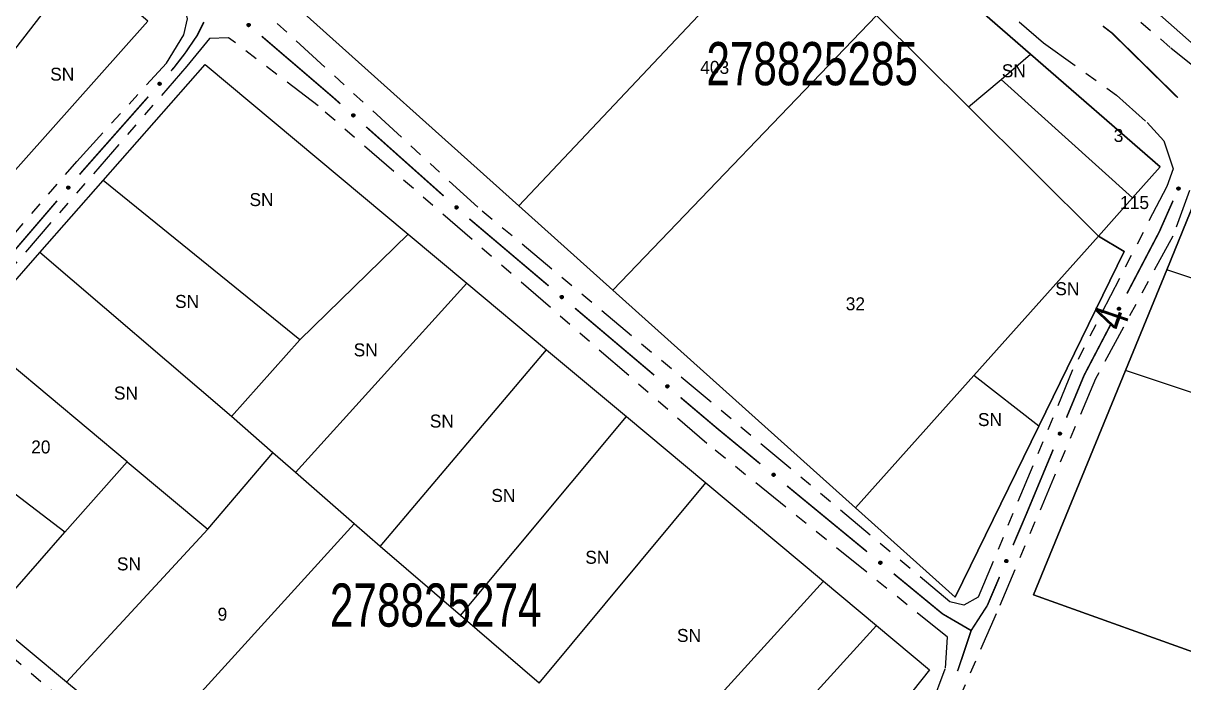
# Model space of a CAD drawing. Extents: x 204373 to 205952, y 4873300 to 4875179.
# Drawn here: x 205632.6 to 205766.9, y 4874124.2 to 4874200.6 of the extents above; entities that cross this region are included whole.
import ezdxf
from ezdxf.enums import TextEntityAlignment as Align

# ---------------------------------------------------------------- set-up
doc = ezdxf.new("R2010")
doc.units = 0
doc.header["$LTSCALE"] = 1.5
doc.header["$MEASUREMENT"] = 0
doc.linetypes.add('TRACO_25', pattern=[8, 3, -1, 1, -1, 1, -1])
for name, color, linetype in [('CD_MALHA_LOTES', 7, 'CONTINUOUS'), ('CD_TXT_QUADRA', 255, 'CONTINUOUS'), ('RU-QUADRA', 220, 'CONTINUOUS'), ('SV-EIXO-RUA-N-PAV', 6, 'CONTINUOUS'), ('SV-RUA-NAO-PAV', 7, 'CONTINUOUS'), ('SV-TXT-RUA-N-PAV', 7, 'CONTINUOUS'), ('Th_NmrPort', 1, 'CONTINUOUS')]:
    doc.layers.add(name, color=color, linetype=linetype)
doc.styles.add('ARIAL', font='ARIAL.SHX')

msp = doc.modelspace()

# ---------------------------------------------------------------- linework, layer by layer
at = {"layer": 'CD_MALHA_LOTES', "linetype": 'Continuous', "flags": 128}
for points in [[(205623.600952, 4874187.116868), (205639.288602, 4874207.427853)], [(205689.933814, 4874179.398889), (205716.535043, 4874207.658799)], [(205737.07742, 4874207.483721), (205749.13049, 4874196.977917)], [(205769.389732, 4874196.854841), (205758.839831, 4874206.178548)], [(205663.603405, 4874203.019256), (205689.933814, 4874179.398889)], [(205700.820586, 4874169.632632), (205731.304803, 4874201.459107)], [(205741.956811, 4874190.856959), (205731.304803, 4874201.459107)], [(205647.04382, 4874200.783789), (205629.788179, 4874181.436555)], [(205641.876399, 4874182.358587), (205653.6503, 4874195.766503)], [(205653.6503, 4874195.766503), (205677.140718, 4874176.125079)], [(205745.720775, 4874194.040572), (205749.13049, 4874196.977917)], [(205749.13049, 4874196.977917), (205764.126829, 4874183.906674)], [(205741.956811, 4874190.856959), (205745.720775, 4874194.040572)], [(205760.917083, 4874180.346774), (205745.720775, 4874194.040572)], [(205757.007028, 4874175.882308), (205741.956811, 4874190.856959)], [(205764.126829, 4874183.906674), (205760.917083, 4874180.346774)], [(205634.525693, 4874173.987728), (205641.876399, 4874182.358587)], [(205664.602592, 4874163.912501), (205641.876399, 4874182.358587)], [(205764.884921, 4874171.989922), (205769.464981, 4874183.189671)], [(205760.917083, 4874180.346774), (205757.007028, 4874175.882308)], [(205700.820586, 4874169.632632), (205689.933814, 4874179.398889)], [(205664.602592, 4874163.912501), (205677.140718, 4874176.125079)], [(205677.140718, 4874176.125079), (205683.928875, 4874170.449188)], [(205742.567258, 4874159.756299), (205757.007028, 4874175.882308)], [(205757.007028, 4874175.882308), (205759.983338, 4874174.131537)], [(205626.542205, 4874164.896268), (205634.525693, 4874173.987728)], [(205656.717756, 4874155.011837), (205634.525693, 4874173.987728)], [(205759.983338, 4874174.131537), (205750.099568, 4874153.891937)], [(205760.130355, 4874160.363447), (205764.884921, 4874171.989922)], [(205782.902111, 4874166.028683), (205764.884921, 4874171.989922)], [(205664.117194, 4874148.525543), (205683.928875, 4874170.449188)], [(205683.928875, 4874170.449188), (205693.13468, 4874162.75179)], [(205728.875302, 4874144.465431), (205700.820586, 4874169.632632)], [(205644.646362, 4874149.757502), (205626.542205, 4874164.896268)], [(205656.717756, 4874155.011837), (205664.602592, 4874163.912501)], [(205673.912063, 4874139.981366), (205693.13468, 4874162.75179)], [(205693.13468, 4874162.75179), (205702.381209, 4874155.02034)], [(205728.875302, 4874144.465431), (205742.567258, 4874159.756299)], [(205750.099568, 4874153.891937), (205742.567258, 4874159.756299)], [(205749.494663, 4874134.355691), (205760.130355, 4874160.363447)], [(205779.128442, 4874154.020896), (205760.130355, 4874160.363447)], [(205637.416084, 4874141.636147), (205618.680543, 4874155.943543)], [(205661.50063, 4874150.819204), (205656.717756, 4874155.011837)], [(205683.199341, 4874131.969253), (205702.381209, 4874155.02034)], [(205702.381209, 4874155.02034), (205711.587093, 4874147.322875)], [(205750.099568, 4874153.891937), (205740.433064, 4874134.097245), (205728.875302, 4874144.465431)], [(205653.967383, 4874141.9855), (205661.50063, 4874150.819204)], [(205664.117194, 4874148.525543), (205661.50063, 4874150.819204)], [(205637.416084, 4874141.636147), (205644.646362, 4874149.757502)], [(205644.646362, 4874149.757502), (205653.967383, 4874141.9855)], [(205670.894204, 4874142.584865), (205664.117194, 4874148.525543)], [(205692.284019, 4874124.131924), (205711.587093, 4874147.322875)], [(205711.587093, 4874147.322875), (205725.178818, 4874135.958206)], [(205647.095852, 4874116.386696), (205670.894204, 4874142.584865)], [(205673.912063, 4874139.981366), (205670.894204, 4874142.584865)], [(205628.719442, 4874131.667741), (205637.416084, 4874141.636147)], [(205637.643115, 4874124.247192), (205653.967383, 4874141.9855)], [(205683.199341, 4874131.969253), (205673.912063, 4874139.981366)], [(205704.9746, 4874113.683113), (205725.178818, 4874135.958206)], [(205725.178818, 4874135.958206), (205731.311065, 4874130.830752)], [(205770.57455, 4874126.802477), (205749.494663, 4874134.355691)], [(205637.643115, 4874124.247192), (205628.719442, 4874131.667741)], [(205692.284019, 4874124.131924), (205683.199341, 4874131.969253)], [(205711.143454, 4874108.603978), (205731.311065, 4874130.830752)], [(205731.311065, 4874130.830752), (205737.446217, 4874125.700868)], [(205737.446217, 4874125.700868), (205718.862079, 4874102.248836)], [(205647.095852, 4874116.386696), (205637.643115, 4874124.247192)]]:
    msp.add_lwpolyline(points, dxfattribs=at)
at = {"layer": 'RU-QUADRA', "linetype": 'Continuous', "flags": 128}
for points in [[(205623.262178, 4874235.706998), (205634.801902, 4874226.25249), (205642.272165, 4874220.090217), (205657.572533, 4874207.468836), (205685.711961, 4874239.557656), (205684.082836, 4874241.285516), (205700.867758, 4874264.093263), (205708.27281, 4874274.287209), (205712.797327, 4874272.27367), (205708.124768, 4874264.784406), (205698.300652, 4874249.283037), (205717.553944, 4874238.027266), (205719.578008, 4874241.236149), (205726.967508, 4874236.963547), (205733.317546, 4874233.291961), (205740.644621, 4874229.055453), (205745.764909, 4874226.069327), (205750.759993, 4874223.208299), (205746.87819, 4874216.74991), (205758.839831, 4874206.178548), (205769.389732, 4874196.854841)], [(205769.464981, 4874183.189671), (205764.884921, 4874171.989922), (205760.130355, 4874160.363447), (205749.494663, 4874134.355691), (205770.57455, 4874126.802477)]]:
    msp.add_lwpolyline(points, dxfattribs=at)
for points in [[(205523.685177, 4874220.974697), (205550.384966, 4874197.645992), (205559.652156, 4874189.844739), (205564.493981, 4874185.693188), (205571.899934, 4874179.343062), (205580.816441, 4874171.941868), (205604.015723, 4874152.540165), (205615.709665, 4874165.651554), (205623.25847, 4874174.165357), (205629.788179, 4874181.436555), (205647.04382, 4874200.783789), (205639.288602, 4874207.427853), (205623.974581, 4874220.547709), (205616.05772, 4874227.330256), (205608.538869, 4874233.77182), (205603.983278, 4874237.674695), (205594.051052, 4874246.183849), (205567.590467, 4874268.85321), (205554.699042, 4874254.418154), (205547.740649, 4874246.626557), (205539.505392, 4874237.275857)], [(205663.603405, 4874203.019256), (205689.933814, 4874179.398889), (205700.820586, 4874169.632632), (205728.875302, 4874144.465431), (205740.433064, 4874134.097245), (205750.099568, 4874153.891937), (205759.983338, 4874174.131537), (205757.007028, 4874175.882308), (205760.917083, 4874180.346774), (205764.126829, 4874183.906674), (205749.13049, 4874196.977917), (205737.07742, 4874207.483721), (205694.50451, 4874240.193956), (205689.575208, 4874234.263899), (205686.866888, 4874231.005731)], [(205737.446217, 4874125.700868), (205718.862079, 4874102.248836), (205713.288873, 4874095.215795), (205705.711804, 4874086.985237), (205695.626783, 4874076.030428), (205677.514006, 4874091.092247), (205673.672091, 4874094.287021), (205669.061794, 4874098.120749), (205647.095852, 4874116.386696), (205637.643115, 4874124.247192), (205628.719442, 4874131.667741), (205610.596723, 4874146.737827), (205618.680543, 4874155.943543), (205626.542205, 4874164.896268), (205634.525693, 4874173.987728), (205641.876399, 4874182.358587), (205653.6503, 4874195.766503), (205677.140718, 4874176.125079), (205683.928875, 4874170.449188), (205693.13468, 4874162.75179), (205702.381209, 4874155.02034), (205711.587093, 4874147.322875), (205725.178818, 4874135.958206), (205731.311065, 4874130.830752)]]:
    msp.add_lwpolyline(points, close=True, dxfattribs=at)
at = {"layer": 'SV-EIXO-RUA-N-PAV', "const_width": 0.18}
for points in [[(205652.754367, 4874199.152982), (205653.147721, 4874199.93969)], [(205653.147721, 4874199.93969), (205653.513701, 4874200.67165)], [(205757.499125, 4874200.221515), (205758.292319, 4874199.612547)], [(205651.330616, 4874197.064813), (205652.686522, 4874199.053477)], [(205652.686522, 4874199.053477), (205652.754367, 4874199.152982)], [(205660.209796, 4874199.041253), (205667.803492, 4874192.534658)], [(205758.292319, 4874199.612547), (205758.569368, 4874199.399845)], [(205758.569368, 4874199.399845), (205766.164654, 4874191.933292)], [(205650.96836, 4874196.595223), (205651.330616, 4874197.064813)], [(205650.04924, 4874195.40377), (205650.96836, 4874196.595223)], [(205649.721389, 4874195.032605), (205650.04924, 4874195.40377)], [(205639.632125, 4874183.610363), (205647.073307, 4874192.034662)], [(205667.803492, 4874192.534658), (205668.434053, 4874191.994367)], [(205668.434053, 4874191.994367), (205669.306701, 4874191.215579)], [(205672.291067, 4874188.552206), (205681.244166, 4874180.562085)], [(205639.137743, 4874183.033281), (205639.632125, 4874183.610363)], [(205628.728233, 4874170.882474), (205636.535366, 4874179.995579)], [(205765.617171, 4874180.003143), (205764.405873, 4874177.258556)], [(205684.228538, 4874177.898718), (205693.388061, 4874170.146098)], [(205764.405873, 4874177.258556), (205764.025649, 4874176.397035)], [(205764.025649, 4874176.397035), (205760.28744, 4874169.258262)], [(205696.441236, 4874167.561891), (205705.600759, 4874159.80927)], [(205758.431859, 4874165.714702), (205755.648488, 4874160.399361)], [(205755.339006, 4874159.80835), (205753.290936, 4874154.884447)], [(205755.648488, 4874160.399361), (205755.339006, 4874159.80835)], [(205708.653934, 4874157.225063), (205712.470402, 4874153.994804)], [(205712.470402, 4874153.994804), (205712.924221, 4874153.610692)], [(205712.924221, 4874153.610692), (205717.868527, 4874149.538398)], [(205751.754747, 4874151.191193), (205748.682369, 4874143.804685)], [(205720.956091, 4874146.995378), (205730.218782, 4874139.366318)], [(205748.613864, 4874143.639987), (205747.114111, 4874140.124942)], [(205748.682369, 4874143.804685), (205748.613864, 4874143.639987)], [(205733.306346, 4874136.823298), (205738.709582, 4874132.373014)], [(205745.544357, 4874136.445829), (205744.367041, 4874133.686495)], [(205744.130435, 4874133.131951), (205742.287256, 4874130.278373)], [(205744.367041, 4874133.686495), (205744.130435, 4874133.131951)], [(205738.709582, 4874132.373014), (205738.957169, 4874132.169093)], [(205738.957169, 4874132.169093), (205742.135225, 4874130.315227)], [(205742.26294, 4874130.240727), (205741.01055, 4874126.489061)], [(205742.135225, 4874130.315227), (205742.26294, 4874130.240727)], [(205742.287256, 4874130.278373), (205742.26294, 4874130.240727)], [(205741.01055, 4874126.489061), (205740.711821, 4874125.594187)], [(205740.711821, 4874125.594187), (205740.69091, 4874125.541611)]]:
    msp.add_lwpolyline(points, dxfattribs=at)
at = {"layer": 'SV-EIXO-RUA-N-PAV'}
for points in [[(205658.653575, 4874200.519651), (205658.702281, 4874200.524101), (205658.745051, 4874200.517966), (205658.779251, 4874200.502582), (205658.805927, 4874200.481107), (205658.830744, 4874200.456064), (205658.850194, 4874200.425294), (205658.864216, 4874200.386362), (205658.869023, 4874200.337535), (205658.859859, 4874200.294134), (205658.84657, 4874200.259799), (205658.825779, 4874200.230693), (205658.801047, 4874200.206992), (205658.768417, 4874200.187845), (205658.728825, 4874200.17402), (205658.67961, 4874200.170375), (205658.637721, 4874200.176677), (205658.605032, 4874200.192426), (205658.575903, 4874200.213513), (205658.550874, 4874200.239384), (205658.531956, 4874200.269698), (205658.518107, 4874200.309587), (205658.515153, 4874200.358209), (205658.520962, 4874200.40006), (205658.536247, 4874200.432961), (205658.557654, 4874200.461172), (205658.582469, 4874200.486368), (205658.612585, 4874200.507207), (205658.653575, 4874200.519651)], [(205648.219725, 4874193.498823), (205648.216009, 4874193.54759), (205648.222787, 4874193.590263), (205648.238685, 4874193.624227), (205648.260559, 4874193.650577), (205648.285973, 4874193.675014), (205648.317032, 4874193.693998), (205648.356171, 4874193.707433), (205648.405065, 4874193.711504), (205648.448322, 4874193.701687), (205648.482454, 4874193.687883), (205648.511244, 4874193.666656), (205648.534569, 4874193.64157), (205648.553222, 4874193.608655), (205648.56645, 4874193.568859), (205648.569354, 4874193.519595), (205648.562422, 4874193.477806), (205648.546182, 4874193.445358), (205648.524659, 4874193.41655), (205648.498414, 4874193.391913), (205648.467819, 4874193.373453), (205648.427726, 4874193.360207), (205648.379064, 4874193.357985), (205648.337305, 4874193.364423), (205648.304638, 4874193.380203), (205648.276753, 4874193.402031), (205648.251934, 4874193.427223), (205648.23155, 4874193.45765), (205648.219725, 4874193.498823)], [(205670.764982, 4874190.061691), (205670.813767, 4874190.065158), (205670.856405, 4874190.058162), (205670.890287, 4874190.042091), (205670.916525, 4874190.020082), (205670.940831, 4874189.994543), (205670.959657, 4874189.963388), (205670.972891, 4874189.924181), (205670.976712, 4874189.875267), (205670.966675, 4874189.83206), (205670.952696, 4874189.797999), (205670.931322, 4874189.769318), (205670.906117, 4874189.746121), (205670.873108, 4874189.727637), (205670.833244, 4874189.714613), (205670.783966, 4874189.711961), (205670.742213, 4874189.719107), (205670.709848, 4874189.735512), (205670.681151, 4874189.757182), (205670.656648, 4874189.783553), (205670.638345, 4874189.814242), (205670.625304, 4874189.854402), (205670.623331, 4874189.903074), (205670.629983, 4874189.9448), (205670.645929, 4874189.977386), (205670.6679, 4874190.005158), (205670.693219, 4874190.029849), (205670.723749, 4874190.050077), (205670.764982, 4874190.061691)], [(205637.659479, 4874181.476933), (205637.655025, 4874181.525638), (205637.661156, 4874181.568409), (205637.676537, 4874181.60261), (205637.69801, 4874181.629288), (205637.723051, 4874181.654107), (205637.753819, 4874181.67356), (205637.79275, 4874181.687586), (205637.841576, 4874181.692397), (205637.884978, 4874181.683236), (205637.919315, 4874181.669951), (205637.948422, 4874181.649162), (205637.972125, 4874181.624432), (205637.991275, 4874181.591804), (205638.005103, 4874181.552212), (205638.008753, 4874181.502998), (205638.002454, 4874181.461108), (205637.986708, 4874181.428418), (205637.965624, 4874181.399288), (205637.939755, 4874181.374256), (205637.909442, 4874181.355335), (205637.869555, 4874181.341483), (205637.820933, 4874181.338525), (205637.779081, 4874181.34433), (205637.746178, 4874181.359613), (205637.717966, 4874181.381016), (205637.692768, 4874181.40583), (205637.671926, 4874181.435944), (205637.659479, 4874181.476933)], [(205766.398063, 4874181.499871), (205766.416383, 4874181.454524), (205766.422855, 4874181.411803), (205766.417998, 4874181.374619), (205766.405137, 4874181.342879), (205766.388323, 4874181.31189), (205766.364478, 4874181.284386), (205766.331251, 4874181.259722), (205766.28589, 4874181.241026), (205766.241691, 4874181.237272), (205766.204981, 4874181.240084), (205766.171113, 4874181.251588), (205766.141282, 4874181.268426), (205766.113532, 4874181.29414), (205766.088866, 4874181.328057), (205766.07117, 4874181.374124), (205766.065112, 4874181.416049), (205766.070755, 4874181.451893), (205766.082536, 4874181.485868), (205766.100081, 4874181.5173), (205766.123643, 4874181.544164), (205766.157837, 4874181.568937), (205766.203537, 4874181.5858), (205766.245283, 4874181.59232), (205766.281196, 4874181.587182), (205766.314385, 4874181.57483), (205766.345672, 4874181.558344), (205766.374317, 4874181.535525), (205766.398063, 4874181.499871)], [(205682.702447, 4874179.408198), (205682.751232, 4874179.411664), (205682.79387, 4874179.404668), (205682.827752, 4874179.388597), (205682.85399, 4874179.366589), (205682.878297, 4874179.34105), (205682.897122, 4874179.309894), (205682.910356, 4874179.270687), (205682.914178, 4874179.221773), (205682.90414, 4874179.178566), (205682.890161, 4874179.144505), (205682.868788, 4874179.115825), (205682.843582, 4874179.092628), (205682.810573, 4874179.074143), (205682.770709, 4874179.061119), (205682.721431, 4874179.058467), (205682.679678, 4874179.065613), (205682.647313, 4874179.082018), (205682.618616, 4874179.103688), (205682.594113, 4874179.130059), (205682.57581, 4874179.160748), (205682.562769, 4874179.200908), (205682.560796, 4874179.24958), (205682.567448, 4874179.291306), (205682.583394, 4874179.323892), (205682.605365, 4874179.351665), (205682.630684, 4874179.376356), (205682.661214, 4874179.396583), (205682.702447, 4874179.408198)], [(205694.876096, 4874169.030843), (205694.924774, 4874169.035588), (205694.96758, 4874169.029712), (205695.001872, 4874169.014535), (205695.028678, 4874168.993222), (205695.053646, 4874168.968329), (205695.073282, 4874168.937678), (205695.08754, 4874168.898831), (205695.092642, 4874168.850035), (205695.083741, 4874168.806579), (205695.07066, 4874168.772163), (205695.050046, 4874168.742932), (205695.025457, 4874168.719082), (205694.992944, 4874168.699739), (205694.953436, 4874168.685674), (205694.904244, 4874168.681731), (205694.862318, 4874168.687779), (205694.829534, 4874168.70333), (205694.800278, 4874168.72424), (205694.775093, 4874168.74996), (205694.755991, 4874168.780158), (205694.741902, 4874168.819963), (205694.738653, 4874168.868566), (205694.744208, 4874168.910452), (205694.759295, 4874168.943445), (205694.78053, 4874168.971784), (205694.805193, 4874168.99713), (205694.835182, 4874169.018151), (205694.876096, 4874169.030843)], [(205759.523822, 4874167.562701), (205759.539076, 4874167.516233), (205759.542683, 4874167.473176), (205759.535356, 4874167.436398), (205759.520407, 4874167.405587), (205759.501564, 4874167.375788), (205759.475937, 4874167.349936), (205759.441138, 4874167.327544), (205759.394631, 4874167.311915), (205759.350281, 4874167.311118), (205759.31384, 4874167.316372), (205759.280814, 4874167.33011), (205759.252173, 4874167.348901), (205759.2262, 4874167.376409), (205759.203852, 4874167.411895), (205759.189268, 4874167.45904), (205759.186021, 4874167.501277), (205759.194042, 4874167.536664), (205759.208063, 4874167.569778), (205759.227666, 4874167.599969), (205759.252968, 4874167.625201), (205759.288738, 4874167.647638), (205759.335461, 4874167.661415), (205759.377549, 4874167.665135), (205759.413039, 4874167.657613), (205759.44533, 4874167.643075), (205759.475447, 4874167.624538), (205759.502507, 4874167.599859), (205759.523822, 4874167.562701)], [(205707.088794, 4874158.694015), (205707.137472, 4874158.69876), (205707.180278, 4874158.692884), (205707.21457, 4874158.677707), (205707.241376, 4874158.656394), (205707.266344, 4874158.631501), (205707.28598, 4874158.60085), (205707.300238, 4874158.562004), (205707.30534, 4874158.513207), (205707.296439, 4874158.469751), (205707.283358, 4874158.435336), (205707.262744, 4874158.406105), (205707.238155, 4874158.382255), (205707.205642, 4874158.362911), (205707.166134, 4874158.348846), (205707.116942, 4874158.344903), (205707.075016, 4874158.350952), (205707.042232, 4874158.366502), (205707.012976, 4874158.387413), (205706.987791, 4874158.413132), (205706.968689, 4874158.443331), (205706.9546, 4874158.483135), (205706.951351, 4874158.531739), (205706.956906, 4874158.573624), (205706.971993, 4874158.606617), (205706.993228, 4874158.634957), (205707.017891, 4874158.660303), (205707.04788, 4874158.681324), (205707.088794, 4874158.694015)], [(205752.67966, 4874153.128206), (205752.698949, 4874153.083262), (205752.706336, 4874153.04069), (205752.702277, 4874153.00341), (205752.690101, 4874152.971402), (205752.673955, 4874152.940059), (205752.650706, 4874152.91205), (205752.618015, 4874152.886679), (205752.573066, 4874152.867014), (205752.528958, 4874152.862313), (205752.492196, 4874152.864336), (205752.458088, 4874152.875111), (205752.427903, 4874152.891306), (205752.399607, 4874152.916418), (205752.37422, 4874152.949798), (205752.35554, 4874152.995475), (205752.348584, 4874153.037261), (205752.353456, 4874153.073217), (205752.364506, 4874153.107438), (205752.381373, 4874153.139239), (205752.404353, 4874153.166601), (205752.438008, 4874153.192102), (205752.483335, 4874153.209942), (205752.524932, 4874153.217356), (205752.560947, 4874153.212989), (205752.594393, 4874153.201352), (205752.626026, 4874153.185541), (205752.655155, 4874153.163342), (205752.67966, 4874153.128206)], [(205719.371388, 4874148.443204), (205719.419997, 4874148.448601), (205719.462879, 4874148.4433), (205719.497371, 4874148.428584), (205719.524461, 4874148.407633), (205719.54976, 4874148.383077), (205719.569805, 4874148.352692), (205719.584583, 4874148.31404), (205719.59034, 4874148.265316), (205719.582022, 4874148.221745), (205719.569404, 4874148.187157), (205719.549184, 4874148.157652), (205719.524917, 4874148.133474), (205719.492667, 4874148.113696), (205719.45335, 4874148.099103), (205719.404216, 4874148.0945), (205719.362212, 4874148.099986), (205719.329223, 4874148.115095), (205719.299689, 4874148.135612), (205719.274161, 4874148.160991), (205719.254656, 4874148.19093), (205719.240034, 4874148.230542), (205719.236134, 4874148.279098), (205719.241127, 4874148.321054), (205719.255769, 4874148.354247), (205719.276622, 4874148.382868), (205719.300943, 4874148.408543), (205719.330647, 4874148.429964), (205719.371388, 4874148.443204)], [(205731.721643, 4874138.271124), (205731.770252, 4874138.276521), (205731.813134, 4874138.27122), (205731.847626, 4874138.256505), (205731.874715, 4874138.235553), (205731.900015, 4874138.210997), (205731.92006, 4874138.180612), (205731.934838, 4874138.141961), (205731.940595, 4874138.093236), (205731.932277, 4874138.049666), (205731.919659, 4874138.015078), (205731.899439, 4874137.985572), (205731.875172, 4874137.961395), (205731.842921, 4874137.941617), (205731.803605, 4874137.927023), (205731.754471, 4874137.922421), (205731.712467, 4874137.927906), (205731.679478, 4874137.943016), (205731.649944, 4874137.963532), (205731.624416, 4874137.988911), (205731.604911, 4874138.018851), (205731.590289, 4874138.058463), (205731.586389, 4874138.107018), (205731.591382, 4874138.148975), (205731.606024, 4874138.182167), (205731.626877, 4874138.210789), (205731.651198, 4874138.236463), (205731.680902, 4874138.257885), (205731.721643, 4874138.271124)], [(205746.48687, 4874138.37434), (205746.505748, 4874138.329222), (205746.512747, 4874138.286585), (205746.508349, 4874138.249343), (205746.495882, 4874138.217447), (205746.479452, 4874138.186252), (205746.455948, 4874138.158456), (205746.423028, 4874138.133384), (205746.377901, 4874138.114129), (205746.333752, 4874138.10983), (205746.29701, 4874138.112188), (205746.263002, 4874138.123273), (205746.232965, 4874138.139742), (205746.2049, 4874138.165111), (205746.179817, 4874138.198721), (205746.161554, 4874138.244566), (205746.154979, 4874138.286413), (205746.160178, 4874138.322323), (205746.171539, 4874138.356442), (205746.188695, 4874138.388088), (205746.211924, 4874138.415241), (205746.245809, 4874138.440434), (205746.291297, 4874138.457861), (205746.33296, 4874138.464895), (205746.368933, 4874138.460201), (205746.402272, 4874138.44826), (205746.43376, 4874138.432161), (205746.462685, 4874138.409698), (205746.48687, 4874138.37434)]]:
    msp.add_lwpolyline(points, close=True, dxfattribs=at)
for points in [[(205658.515153, 4874200.358209), (205658.768417, 4874200.187845)], [(205658.518107, 4874200.309587), (205658.728825, 4874200.17402)], [(205658.519054, 4874200.376962), (205658.780458, 4874200.199699)], [(205658.520541, 4874200.332561), (205658.745976, 4874200.182525)], [(205658.520962, 4874200.40006), (205658.801047, 4874200.206992)], [(205658.530739, 4874200.413669), (205658.810795, 4874200.220425)], [(205658.530761, 4874200.287866), (205658.698024, 4874200.176893)], [(205658.531956, 4874200.269698), (205658.67961, 4874200.170375)], [(205658.536247, 4874200.432961), (205658.825779, 4874200.230693)], [(205658.545124, 4874200.2522), (205658.653475, 4874200.177329)], [(205658.548642, 4874200.445048), (205658.833139, 4874200.244405)], [(205658.550874, 4874200.239384), (205658.637721, 4874200.176677)], [(205658.557654, 4874200.461172), (205658.84657, 4874200.259799)], [(205658.57365, 4874200.472137), (205658.850597, 4874200.281557)], [(205658.582469, 4874200.486368), (205658.859859, 4874200.294134)], [(205658.601027, 4874200.493603), (205658.861247, 4874200.319152)], [(205658.612585, 4874200.507207), (205658.869023, 4874200.337535)], [(205658.632549, 4874200.511516), (205658.86272, 4874200.362813)], [(205658.653575, 4874200.519651), (205658.864216, 4874200.386362)], [(205658.680204, 4874200.520997), (205658.851315, 4874200.41032)], [(205658.702281, 4874200.524101), (205658.850194, 4874200.425294)], [(205658.726677, 4874200.520709), (205658.833105, 4874200.44569)], [(205658.745051, 4874200.517966), (205658.830744, 4874200.456064)], [(205648.216009, 4874193.54759), (205648.317032, 4874193.693998)], [(205648.21878, 4874193.525469), (205648.332021, 4874193.694894)], [(205648.219725, 4874193.498823), (205648.356171, 4874193.707433)], [(205648.219768, 4874193.571932), (205648.296381, 4874193.677218)], [(205648.222787, 4874193.590263), (205648.285973, 4874193.675014)], [(205648.227542, 4874193.477676), (205648.379694, 4874193.705582)], [(205648.23155, 4874193.45765), (205648.405065, 4874193.711504)], [(205648.244979, 4874193.445888), (205648.423328, 4874193.703452)], [(205648.251934, 4874193.427223), (205648.448322, 4874193.701687)], [(205648.26603, 4874193.418191), (205648.460759, 4874193.692237)], [(205648.276753, 4874193.402031), (205648.482454, 4874193.687883)], [(205648.292739, 4874193.392778), (205648.497643, 4874193.674222)], [(205648.304638, 4874193.380203), (205648.511244, 4874193.666656)], [(205648.323846, 4874193.374405), (205648.521284, 4874193.651519)], [(205648.337305, 4874193.364423), (205648.534569, 4874193.64157)], [(205648.360372, 4874193.362168), (205648.541551, 4874193.620873)], [(205648.379064, 4874193.357985), (205648.553222, 4874193.608655)], [(205648.40479, 4874193.362987), (205648.558204, 4874193.586137)], [(205648.427726, 4874193.360207), (205648.56645, 4874193.568859)], [(205648.449634, 4874193.372532), (205648.563114, 4874193.538105)], [(205648.467819, 4874193.373453), (205648.569354, 4874193.519595)], [(205648.485513, 4874193.386356), (205648.562007, 4874193.493568)], [(205648.498414, 4874193.391913), (205648.562422, 4874193.477806)], [(205670.623331, 4874189.903074), (205670.873108, 4874189.727637)], [(205670.625304, 4874189.854402), (205670.833244, 4874189.714613)], [(205670.627609, 4874189.921744), (205670.885385, 4874189.739246)], [(205670.628201, 4874189.877323), (205670.850564, 4874189.72277)], [(205670.629983, 4874189.9448), (205670.906117, 4874189.746121)], [(205670.637518, 4874189.83243), (205670.802508, 4874189.718106)], [(205670.638345, 4874189.814242), (205670.783966, 4874189.711961)], [(205670.640033, 4874189.958208), (205670.916134, 4874189.759355)], [(205670.645929, 4874189.977386), (205670.931322, 4874189.769318)], [(205670.651158, 4874189.796482), (205670.757977, 4874189.719441)], [(205670.656648, 4874189.783553), (205670.742213, 4874189.719107)], [(205670.658565, 4874189.98922), (205670.938958, 4874189.78288)], [(205670.6679, 4874190.005158), (205670.952696, 4874189.797999)], [(205670.684114, 4874190.015799), (205670.957161, 4874189.819672)], [(205670.693219, 4874190.029849), (205670.966675, 4874189.83206)], [(205670.711919, 4874190.036708), (205670.968567, 4874189.857044)], [(205670.723749, 4874190.050077), (205670.976712, 4874189.875267)], [(205670.743795, 4874190.053983), (205670.97092, 4874189.900667)], [(205670.764982, 4874190.061691), (205670.972891, 4874189.924181)], [(205670.791632, 4874190.0625), (205670.960476, 4874189.948394)], [(205670.813767, 4874190.065158), (205670.959657, 4874189.963388)], [(205670.83809, 4874190.061275), (205670.942982, 4874189.984124)], [(205670.856405, 4874190.058162), (205670.940831, 4874189.994543)], [(205637.655025, 4874181.525638), (205637.753819, 4874181.67356)], [(205637.658131, 4874181.503562), (205637.768793, 4874181.674682)], [(205637.658414, 4874181.550035), (205637.733424, 4874181.656469)], [(205637.659479, 4874181.476933), (205637.79275, 4874181.687586)], [(205637.661156, 4874181.568409), (205637.723051, 4874181.654107)], [(205637.667615, 4874181.455907), (205637.816299, 4874181.686091)], [(205637.671926, 4874181.435944), (205637.841576, 4874181.692397)], [(205637.685532, 4874181.424387), (205637.85996, 4874181.684622)], [(205637.692768, 4874181.40583), (205637.884978, 4874181.683236)], [(205637.706999, 4874181.397012), (205637.897556, 4874181.673976)], [(205637.717966, 4874181.381016), (205637.919315, 4874181.669951)], [(205637.73409, 4874181.372007), (205637.934709, 4874181.656521)], [(205637.746178, 4874181.359613), (205637.948422, 4874181.649162)], [(205637.765472, 4874181.354107), (205637.958691, 4874181.634179)], [(205637.779081, 4874181.34433), (205637.972125, 4874181.624432)], [(205637.802179, 4874181.342424), (205637.97942, 4874181.603843)], [(205637.820933, 4874181.338525), (205637.991275, 4874181.591804)], [(205637.84658, 4874181.343915), (205637.996597, 4874181.569363)], [(205637.869555, 4874181.341483), (205638.005103, 4874181.552212)], [(205637.891274, 4874181.354139), (205638.002233, 4874181.521412)], [(205637.909442, 4874181.355335), (205638.008753, 4874181.502998)], [(205637.926939, 4874181.368505), (205638.001801, 4874181.476863)], [(205637.939755, 4874181.374256), (205638.002454, 4874181.461108)], [(205766.100081, 4874181.5173), (205766.065112, 4874181.416049)], [(205766.110691, 4874181.526505), (205766.070284, 4874181.401154)], [(205766.123643, 4874181.544164), (205766.07117, 4874181.374124)], [(205766.140694, 4874181.550551), (205766.082725, 4874181.358375)], [(205766.157837, 4874181.568937), (205766.088866, 4874181.328057)], [(205766.180536, 4874181.573238), (205766.10196, 4874181.31409)], [(205766.203537, 4874181.5858), (205766.113532, 4874181.29414)], [(205766.222617, 4874181.587479), (205766.128356, 4874181.286034)], [(205766.245283, 4874181.59232), (205766.141282, 4874181.268426)], [(205766.261135, 4874181.586886), (205766.156957, 4874181.262971)], [(205766.281196, 4874181.587182), (205766.171113, 4874181.251588)], [(205766.296347, 4874181.578803), (205766.186366, 4874181.2485)], [(205766.314385, 4874181.57483), (205766.204981, 4874181.240084)], [(205766.329501, 4874181.562679), (205766.226976, 4874181.242509)], [(205766.345672, 4874181.558344), (205766.241691, 4874181.237272)], [(205766.357955, 4874181.542664), (205766.266045, 4874181.243164)], [(205766.374317, 4874181.535525), (205766.28589, 4874181.241026)], [(205766.384205, 4874181.517655), (205766.308272, 4874181.254358)], [(205766.398063, 4874181.499871), (205766.331251, 4874181.259722)], [(205766.407038, 4874181.474765), (205766.350465, 4874181.27899)], [(205766.416383, 4874181.454524), (205766.364478, 4874181.284386)], [(205766.420177, 4874181.430187), (205766.379073, 4874181.306635)], [(205766.422855, 4874181.411803), (205766.388323, 4874181.31189)], [(205682.560796, 4874179.24958), (205682.810573, 4874179.074143)], [(205682.562769, 4874179.200908), (205682.770709, 4874179.061119)], [(205682.565074, 4874179.268251), (205682.82285, 4874179.085752)], [(205682.565666, 4874179.223829), (205682.788029, 4874179.069277)], [(205682.567448, 4874179.291306), (205682.843582, 4874179.092628)], [(205682.574983, 4874179.178937), (205682.739973, 4874179.064612)], [(205682.57581, 4874179.160748), (205682.721431, 4874179.058467)], [(205682.577498, 4874179.304714), (205682.853599, 4874179.105862)], [(205682.583394, 4874179.323892), (205682.868788, 4874179.115825)], [(205682.588623, 4874179.142988), (205682.695442, 4874179.065947)], [(205682.594113, 4874179.130059), (205682.679678, 4874179.065613)], [(205682.59603, 4874179.335727), (205682.876423, 4874179.129386)], [(205682.605365, 4874179.351665), (205682.890161, 4874179.144505)], [(205682.621579, 4874179.362306), (205682.894626, 4874179.166179)], [(205682.630684, 4874179.376356), (205682.90414, 4874179.178566)], [(205682.649384, 4874179.383214), (205682.906032, 4874179.203551)], [(205682.661214, 4874179.396583), (205682.914178, 4874179.221773)], [(205682.68126, 4874179.400489), (205682.908385, 4874179.247173)], [(205682.702447, 4874179.408198), (205682.910356, 4874179.270687)], [(205682.729097, 4874179.409006), (205682.897941, 4874179.294901)], [(205682.751232, 4874179.411664), (205682.897122, 4874179.309894)], [(205682.775555, 4874179.407781), (205682.880448, 4874179.330631)], [(205682.79387, 4874179.404668), (205682.878297, 4874179.34105)], [(205694.738653, 4874168.868566), (205694.992944, 4874168.699739)], [(205694.74244, 4874168.887342), (205695.004913, 4874168.711665)], [(205694.744208, 4874168.910452), (205695.025457, 4874168.719082)], [(205694.753904, 4874168.924119), (205695.035124, 4874168.732574)], [(205694.759295, 4874168.943445), (205695.050046, 4874168.742932)], [(205694.771616, 4874168.955607), (205695.057323, 4874168.756689)], [(205694.78053, 4874168.971784), (205695.07066, 4874168.772163)], [(205694.79646, 4874168.982847), (205695.074555, 4874168.793946)], [(205694.805193, 4874168.99713), (205695.083741, 4874168.806579)], [(205694.823706, 4874169.004477), (205695.084977, 4874168.831605)], [(205694.835182, 4874169.018151), (205695.092642, 4874168.850035)], [(205694.855119, 4874169.022581), (205695.086186, 4874168.875274)], [(205694.876096, 4874169.030843), (205695.08754, 4874168.898831)], [(205694.902716, 4874169.03235), (205695.074494, 4874168.922711)], [(205694.924774, 4874169.035588), (205695.073282, 4874168.937678)], [(205694.94919, 4874169.032344), (205695.056069, 4874168.95797)], [(205694.96758, 4874169.029712), (205695.053646, 4874168.968329)], [(205694.741902, 4874168.819963), (205694.953436, 4874168.685674)], [(205694.744197, 4874168.842951), (205694.970536, 4874168.694282)], [(205694.754687, 4874168.798319), (205694.922618, 4874168.68836)], [(205694.755991, 4874168.780158), (205694.904244, 4874168.681731)], [(205694.769265, 4874168.76274), (205694.878068, 4874168.688527)], [(205694.775093, 4874168.74996), (205694.862318, 4874168.687779)], [(205759.227666, 4874167.599969), (205759.186021, 4874167.501277)], [(205759.252968, 4874167.625201), (205759.189268, 4874167.45904)], [(205759.238867, 4874167.608446), (205759.190187, 4874167.486069)], [(205759.270406, 4874167.630437), (205759.199747, 4874167.442556)], [(205759.288738, 4874167.647638), (205759.203852, 4874167.411895)], [(205759.311673, 4874167.650415), (205759.215985, 4874167.397086)], [(205759.335461, 4874167.661415), (205759.2262, 4874167.376409)], [(205759.354611, 4874167.661817), (205759.240451, 4874167.367332)], [(205759.377549, 4874167.665135), (205759.252173, 4874167.348901)], [(205759.393003, 4874167.658656), (205759.267449, 4874167.342412)], [(205759.413039, 4874167.657613), (205759.280814, 4874167.33011)], [(205759.427597, 4874167.648243), (205759.295828, 4874167.326011)], [(205759.44533, 4874167.643075), (205759.31384, 4874167.316372)], [(205759.459602, 4874167.629943), (205759.335948, 4874167.317325)], [(205759.475447, 4874167.624538), (205759.350281, 4874167.311118)], [(205759.486658, 4874167.608074), (205759.374973, 4874167.315373)], [(205759.502507, 4874167.599859), (205759.394631, 4874167.311915)], [(205759.511181, 4874167.58137), (205759.417853, 4874167.323724)], [(205759.523822, 4874167.562701), (205759.441138, 4874167.327544)], [(205759.531102, 4874167.537052), (205759.461595, 4874167.345487)], [(205759.539076, 4874167.516233), (205759.475937, 4874167.349936)], [(205759.541238, 4874167.491697), (205759.491983, 4874167.371162)], [(205759.542683, 4874167.473176), (205759.501564, 4874167.375788)], [(205706.951351, 4874158.531739), (205707.205642, 4874158.362911)], [(205706.9546, 4874158.483135), (205707.166134, 4874158.348846)], [(205706.955138, 4874158.550515), (205707.217611, 4874158.374838)], [(205706.956895, 4874158.506124), (205707.183234, 4874158.357455)], [(205706.956906, 4874158.573624), (205707.238155, 4874158.382255)], [(205706.966602, 4874158.587292), (205707.247822, 4874158.395747)], [(205706.967385, 4874158.461491), (205707.135316, 4874158.351532)], [(205706.968689, 4874158.443331), (205707.116942, 4874158.344903)], [(205706.971993, 4874158.606617), (205707.262744, 4874158.406105)], [(205706.981963, 4874158.425913), (205707.090766, 4874158.351699)], [(205706.984314, 4874158.618779), (205707.270021, 4874158.419862)], [(205706.987791, 4874158.413132), (205707.075016, 4874158.350952)], [(205706.993228, 4874158.634957), (205707.283358, 4874158.435336)], [(205707.009158, 4874158.646019), (205707.287253, 4874158.457119)], [(205707.017891, 4874158.660303), (205707.296439, 4874158.469751)], [(205707.036404, 4874158.667649), (205707.297675, 4874158.494777)], [(205707.04788, 4874158.681324), (205707.30534, 4874158.513207)], [(205707.067817, 4874158.685754), (205707.298884, 4874158.538446)], [(205707.088794, 4874158.694015), (205707.300238, 4874158.562004)], [(205707.115414, 4874158.695523), (205707.287192, 4874158.585883)], [(205707.137472, 4874158.69876), (205707.28598, 4874158.60085)], [(205707.161888, 4874158.695516), (205707.268767, 4874158.621142)], [(205707.180278, 4874158.692884), (205707.266344, 4874158.631501)], [(205752.381373, 4874153.139239), (205752.348584, 4874153.037261)], [(205752.391783, 4874153.148669), (205752.354074, 4874153.02248)], [(205752.404353, 4874153.166601), (205752.35554, 4874152.995475)], [(205752.421263, 4874153.173353), (205752.36743, 4874152.979978)], [(205752.438008, 4874153.192102), (205752.37422, 4874152.949798)], [(205752.460609, 4874153.196889), (205752.38761, 4874152.936116)], [(205752.483335, 4874153.209942), (205752.399607, 4874152.916418)], [(205752.502375, 4874153.21203), (205752.414603, 4874152.908632)], [(205752.524932, 4874153.217356), (205752.427903, 4874152.891306)], [(205752.540897, 4874153.212263), (205752.443691, 4874152.886188)], [(205752.560947, 4874153.212989), (205752.458088, 4874152.875111)], [(205752.576274, 4874153.204938), (205752.473405, 4874152.872351)], [(205752.594393, 4874153.201352), (205752.492196, 4874152.864336)], [(205752.609767, 4874153.189529), (205752.514134, 4874152.867233)], [(205752.626026, 4874153.185541), (205752.528958, 4874152.862313)], [(205752.638643, 4874153.170128), (205752.553179, 4874152.868726)], [(205752.655155, 4874153.163342), (205752.573066, 4874152.867014)], [(205752.665424, 4874153.145688), (205752.595157, 4874152.880823)], [(205752.67966, 4874153.128206), (205752.618015, 4874152.886679)], [(205752.689172, 4874153.103298), (205752.636812, 4874152.906354)], [(205752.698949, 4874153.083262), (205752.650706, 4874152.91205)], [(205752.703264, 4874153.059012), (205752.664819, 4874152.934607)], [(205752.706336, 4874153.04069), (205752.673955, 4874152.940059)], [(205719.236134, 4874148.279098), (205719.492667, 4874148.113696)], [(205719.239669, 4874148.297923), (205719.504474, 4874148.125782)], [(205719.240034, 4874148.230542), (205719.45335, 4874148.099103)], [(205719.241127, 4874148.321054), (205719.524917, 4874148.133474)], [(205719.24202, 4874148.25356), (205719.470333, 4874148.10794)], [(205719.250638, 4874148.33485), (205719.534402, 4874148.147095)], [(205719.253109, 4874148.209072), (205719.4225, 4874148.101375)], [(205719.254656, 4874148.19093), (205719.404216, 4874148.0945)], [(205719.255769, 4874148.354247), (205719.549184, 4874148.157652)], [(205719.267927, 4874148.366573), (205719.556275, 4874148.171505)], [(205719.268163, 4874148.173692), (205719.377951, 4874148.100944)], [(205719.274161, 4874148.160991), (205719.362212, 4874148.099986)], [(205719.276622, 4874148.382868), (205719.569404, 4874148.187157)], [(205719.292402, 4874148.394143), (205719.573007, 4874148.20899)], [(205719.300943, 4874148.408543), (205719.582022, 4874148.221745)], [(205719.319356, 4874148.416137), (205719.582923, 4874148.246785)], [(205719.330647, 4874148.429964), (205719.59034, 4874148.265316)], [(205719.350523, 4874148.434661), (205719.583545, 4874148.290467)], [(205719.371388, 4874148.443204), (205719.584583, 4874148.31404)], [(205719.397985, 4874148.445068), (205719.571218, 4874148.337743)], [(205719.419997, 4874148.448601), (205719.569805, 4874148.352692)], [(205719.444455, 4874148.445684), (205719.552322, 4874148.372751)], [(205719.462879, 4874148.4433), (205719.54976, 4874148.383077)], [(205731.586389, 4874138.107018), (205731.842921, 4874137.941617)], [(205731.589924, 4874138.125843), (205731.854729, 4874137.953703)], [(205731.590289, 4874138.058463), (205731.803605, 4874137.927023)], [(205731.591382, 4874138.148975), (205731.875172, 4874137.961395)], [(205731.592275, 4874138.08148), (205731.820588, 4874137.935861)], [(205731.600893, 4874138.162771), (205731.884657, 4874137.975015)], [(205731.603363, 4874138.036992), (205731.772755, 4874137.929296)], [(205731.604911, 4874138.018851), (205731.754471, 4874137.922421)], [(205731.606024, 4874138.182167), (205731.899439, 4874137.985572)], [(205731.618182, 4874138.194493), (205731.90653, 4874137.999426)], [(205731.618418, 4874138.001612), (205731.728206, 4874137.928865)], [(205731.624416, 4874137.988911), (205731.712467, 4874137.927906)], [(205731.626877, 4874138.210789), (205731.919659, 4874138.015078)], [(205731.642657, 4874138.222064), (205731.923262, 4874138.036911)], [(205731.651198, 4874138.236463), (205731.932277, 4874138.049666)], [(205731.669611, 4874138.244058), (205731.933178, 4874138.074705)], [(205731.680902, 4874138.257885), (205731.940595, 4874138.093236)], [(205731.700778, 4874138.262582), (205731.9338, 4874138.118387)], [(205731.721643, 4874138.271124), (205731.934838, 4874138.141961)], [(205731.74824, 4874138.272988), (205731.921473, 4874138.165663)], [(205731.770252, 4874138.276521), (205731.92006, 4874138.180612)], [(205731.79471, 4874138.273605), (205731.902577, 4874138.200672)], [(205731.813134, 4874138.27122), (205731.900015, 4874138.210997)], [(205746.188695, 4874138.388088), (205746.154979, 4874138.286413)], [(205746.199191, 4874138.397423), (205746.160334, 4874138.271583)], [(205746.211924, 4874138.415241), (205746.161554, 4874138.244566)], [(205746.228894, 4874138.421838), (205746.173303, 4874138.228961)], [(205746.245809, 4874138.440434), (205746.179817, 4874138.198721)], [(205746.268453, 4874138.445015), (205746.193083, 4874138.184917)], [(205746.291297, 4874138.457861), (205746.2049, 4874138.165111)], [(205746.310355, 4874138.459775), (205746.219824, 4874138.157188)], [(205746.33296, 4874138.464895), (205746.232965, 4874138.139742)], [(205746.348877, 4874138.459657), (205746.248707, 4874138.13448)], [(205746.368933, 4874138.460201), (205746.263002, 4874138.123273)], [(205746.384186, 4874138.45201), (205746.278293, 4874138.120373)], [(205746.402272, 4874138.44826), (205746.29701, 4874138.112188)], [(205746.417537, 4874138.436297), (205746.318973, 4874138.114885)], [(205746.43376, 4874138.432161), (205746.333752, 4874138.10983)], [(205746.446236, 4874138.416634), (205746.358031, 4874138.116023)], [(205746.462685, 4874138.409698), (205746.377901, 4874138.114129)], [(205746.472793, 4874138.391951), (205746.400117, 4874138.127736)], [(205746.48687, 4874138.37434), (205746.423028, 4874138.133384)], [(205746.496154, 4874138.349346), (205746.442003, 4874138.152888)], [(205746.505748, 4874138.329222), (205746.455948, 4874138.158456)], [(205746.509843, 4874138.304934), (205746.470266, 4874138.180884)], [(205746.512747, 4874138.286585), (205746.479452, 4874138.186252)]]:
    msp.add_lwpolyline(points, dxfattribs=at)
at = {"layer": 'SV-RUA-NAO-PAV', "linetype": 'TRACO_25'}
for points in [[(205568.879076, 4874272.081399, 6.783892), (205567.539422, 4874271.97856, 6.783892), (205521.317712, 4874221.057916, 6.635474), (205521.186314, 4874219.481132, 6.635474), (205584.824508, 4874166.516098, 6.066542), (205604.691212, 4874149.457571, 6.437585), (205606.233037, 4874149.072115, 6.437585), (205609.123958, 4874150.228483, 6.437585), (205621.844015, 4874164.875821, 6.190223), (205638.80409, 4874184.53409, 6.190223), (205649.193134, 4874195.941707, 6.214959), (205651.195319, 4874199.216989, 6.017069), (205651.617909, 4874201.039177, 6.017069), (205651.219248, 4874202.817389, 6.017069), (205605.158938, 4874241.17357, 6.264431)], [(205651.546998, 4874195.591571, 6.116014), (205623.98562, 4874163.819151, 6.041805), (205609.945545, 4874147.187904, 6.33864), (205610.04613, 4874145.812747, 6.33864), (205610.722517, 4874144.812607, 6.33864), (205644.610509, 4874115.857978, 5.868652), (205680.176416, 4874086.128193, 5.200774), (205695.003479, 4874075.076347, 5.126565), (205696.781516, 4874074.426201, 5.126565), (205699.009616, 4874075.901273, 5.126565), (205715.38007, 4874094.277641, 5.126565), (205727.49499, 4874108.578732, 5.126565), (205737.682236, 4874121.579758, 5.225511), (205739.308505, 4874125.880169, 5.225511), (205739.532761, 4874129.455558, 5.10183), (205711.706452, 4874151.884209, 5.448136), (205666.722628, 4874190.990429, 5.893388), (205656.378697, 4874198.866735, 6.091278), (205654.175212, 4874198.766815, 6.091278)]]:
    msp.add_polyline3d(points, close=True, dxfattribs=at)
for points in [[(205783.849233, 4874224.289283, 4.829731), (205775.81777, 4874203.687322, 4.953412), (205765.585006, 4874175.909652, 4.953412), (205756.647721, 4874159.39151, 5.200774), (205745.165908, 4874132.180628, 5.200774), (205739.736068, 4874119.779472, 5.151302), (205727.972139, 4874104.078211, 5.176038), (205700.488162, 4874072.050783, 5.250247), (205700.513642, 4874070.625623, 5.250247), (205701.422039, 4874069.371738, 5.176038), (205724.783552, 4874050.547381, 4.804995)], [(205738.678814, 4874208.493165, 6.363376), (205750.644137, 4874198.293218, 6.363376), (205759.078709, 4874192.21248, 6.363376), (205762.60946, 4874189.074034, 6.363376), (205764.570988, 4874186.916353, 6.363376), (205765.627147, 4874183.678376, 4.978148), (205764.882112, 4874181.660322, 4.928676), (205753.999282, 4874160.410141, 5.027621), (205743.086998, 4874134.105929, 5.002884), (205741.409607, 4874133.180895, 5.002884), (205739.806927, 4874133.581006, 5.052357), (205685.205739, 4874179.238354, 5.646026), (205659.883178, 4874202.466991, 6.017069)], [(205757.313333, 4874204.570108, 6.363376), (205765.355599, 4874197.704759, 6.363376), (205768.297892, 4874195.350925, 6.363376)]]:
    msp.add_polyline3d(points, dxfattribs=at)

# ---------------------------------------------------------------- texts
at = {"layer": 'CD_TXT_QUADRA', "style": 'ARIAL', "width": 0.7}
for s, p in [('278825285', (205711.640613, 4874193.36877)), ('278825274', (205668.0945, 4874130.689199))]:
    msp.add_text(s, height=5, dxfattribs=at).set_placement(p)
at = {"layer": 'SV-TXT-RUA-N-PAV', "style": 'ARIAL', "width": 0.7}
msp.add_text('4', height=4, rotation=71, dxfattribs=at).set_placement((205759.907698, 4874164.753595))
at = {"layer": 'Th_NmrPort', "color": 1}
for s, p in [('403', (205710.929328, 4874195.438954)), ('SN', (205745.810201, 4874195.044548)), ('SN', (205635.735357, 4874194.650325)), ('3', (205758.755593, 4874187.554715)), ('SN', (205658.790206, 4874180.129814)), ('115', (205759.495329, 4874179.78748)), ('SN', (205752.00055, 4874169.814057)), ('SN', (205650.180314, 4874168.342127)), ('32', (205727.758337, 4874168.068698)), ('SN', (205670.840774, 4874162.732168)), ('SN', (205643.108164, 4874157.733903)), ('SN', (205679.648333, 4874154.491261)), ('SN', (205743.049777, 4874154.66398)), ('20', (205633.539962, 4874151.493771)), ('SN', (205686.767953, 4874145.878462)), ('SN', (205697.629524, 4874138.718873)), ('SN', (205643.455567, 4874137.954911)), ('9', (205655.103813, 4874132.130788)), ('SN', (205708.237748, 4874129.670682))]:
    msp.add_text(s, height=1.5, dxfattribs=at).set_placement(p, align=Align.MIDDLE_LEFT)

doc.saveas('drawing.dxf')
